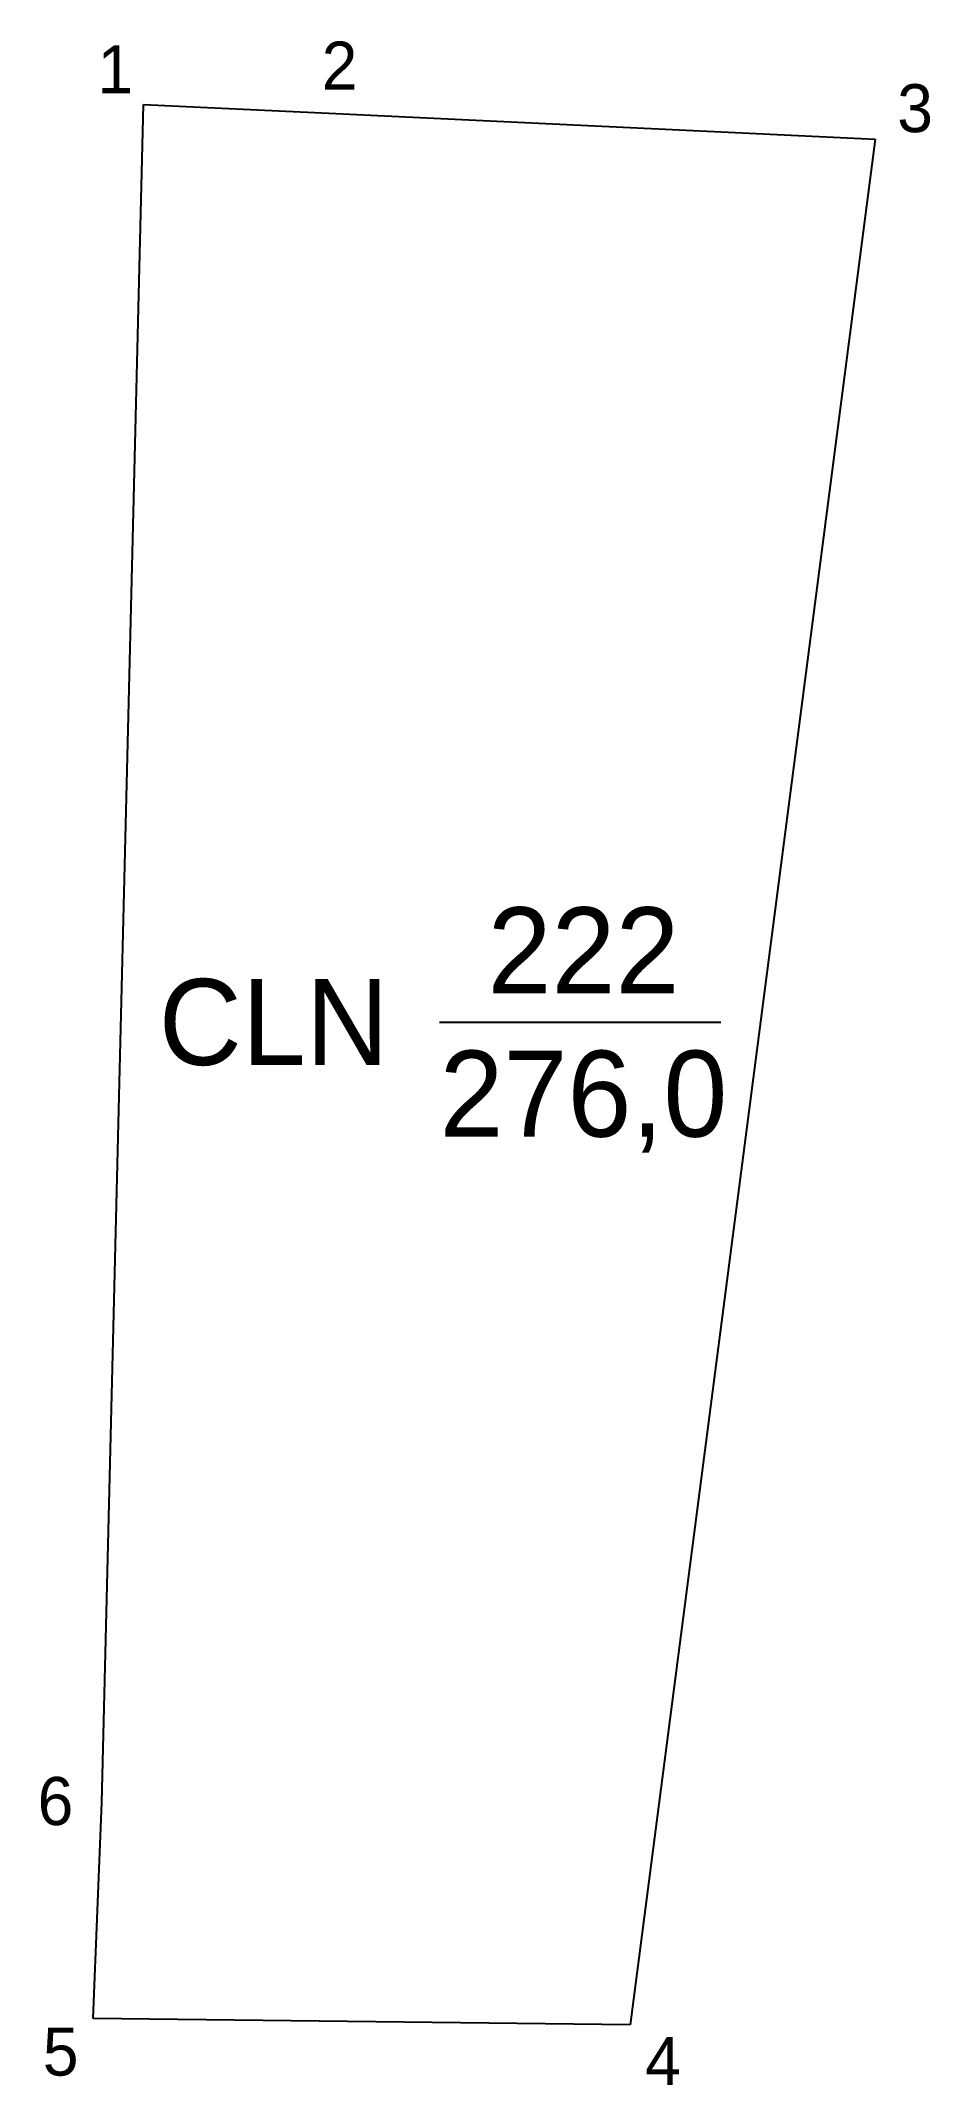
# Model space of a CAD drawing. Extents: x 552037.1 to 552050.6, y 1839594.5 to 1839625.4.
import ezdxf

# ---------------------------------------------------------------- set-up
doc = ezdxf.new("R2010")
doc.units = 0
for name, color, linetype in [('CanhThua', 7, 'Continuous'), ('NhanDiaChinhThua', 7, 'Continuous'), ('SoHieuDinhThua', 7, 'Continuous')]:
    doc.layers.add(name, color=color, linetype=linetype)

msp = doc.modelspace()

# ---------------------------------------------------------------- linework, layer by layer
at = {"layer": 'CanhThua'}
for p, q in [((552038.054, 1839598.775), (552038.684, 1839624.473)), ((552038.684, 1839624.473), (552041.591, 1839624.336)), ((552041.591, 1839624.336), (552049.756, 1839623.951)), ((552049.756, 1839623.951), (552046.047, 1839595.412)), ((552037.919, 1839595.507), (552038.054, 1839598.775)), ((552046.047, 1839595.412), (552037.919, 1839595.507))]:
    msp.add_line(p, q, dxfattribs=at)
at = {"layer": 'NhanDiaChinhThua'}
msp.add_line((552043.163, 1839610.588), (552047.422, 1839610.588), dxfattribs=at)

# ---------------------------------------------------------------- texts
for s, p in [('222', (552043.89, 1839611.022)), ('CLN', (552038.913, 1839609.938)), ('276,0', (552043.163, 1839608.853))]:
    msp.add_text(s, height=1.3016, dxfattribs=at).set_placement(p)
at = {"layer": 'SoHieuDinhThua'}
for s, p in [('2', (552041.379, 1839624.698)), ('1', (552037.986, 1839624.642)), ('3', (552050.089, 1839624.054)), ('6', (552037.08, 1839598.436)), ('5', (552037.159, 1839594.644)), ('4', (552046.273, 1839594.5))]:
    msp.add_text(s, height=0.727, dxfattribs=at).set_placement(p)

doc.saveas('drawing.dxf')
